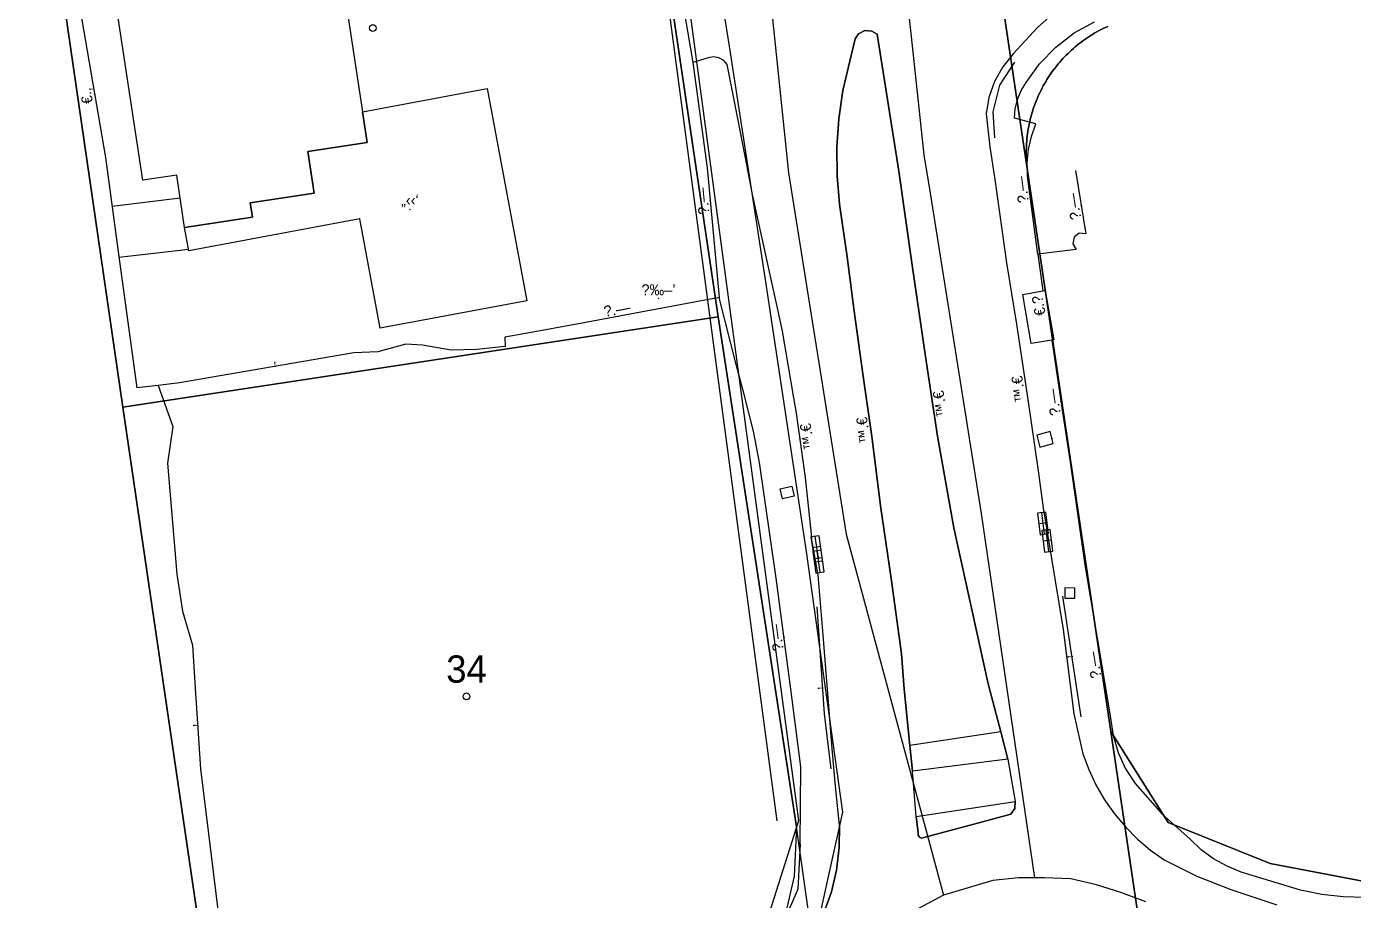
# Model space of a CAD drawing. Header units: metres. Extents: x 218299 to 220222, y 572714 to 574340.
# Drawn here: x 218741.4 to 218838.6, y 572831.2 to 572895.3 of the extents above; entities that cross this region are included whole.
import ezdxf
from ezdxf.enums import TextEntityAlignment as Align

# ---------------------------------------------------------------- set-up
doc = ezdxf.new("R2010")
doc.units = ezdxf.units.M
doc.header["$MEASUREMENT"] = 0
for name, color, linetype in [('1601', 44, 'LANDBORDER'), ('1602', 44, 'Continuous'), ('1603', 44, 'Continuous'), ('6011', 10, 'Continuous'), ('6081', 1, 'CABLEUNDEXIST03'), ('A_POINTS', 2, 'Continuous'), ('M2200', 253, 'Continuous'), ('M2207', 253, 'Continuous'), ('M2211', 253, 'Continuous'), ('M2401', 7, 'Continuous'), ('M2404', 7, 'Continuous'), ('M2407', 253, 'Continuous'), ('M2408', 253, 'Continuous'), ('M2420', 253, 'Continuous'), ('M2601', 253, 'Continuous'), ('M2602', 253, 'Continuous'), ('M2605', 253, 'Continuous'), ('M2612', 253, 'Continuous'), ('M2804', 253, 'Continuous'), ('M4903', 253, 'Continuous'), ('M5250', 253, 'Continuous')]:
    doc.layers.add(name, color=color, linetype=linetype)
doc.styles.add('HEBTXT', font='HEBTXT')
doc.styles.add('MAVAT_HEBTXT', font='HEBTXT')
doc.linetypes.add('CABLEUNDEXIST03', pattern='A,3.5,[222,elecad.shx,S=0.01,R=0,X=0,Y=0],1.5', length=5)
doc.linetypes.add('LANDBORDER', pattern='A,6.25,[208,elecad.shx,S=0.02,R=0,X=-0.6,Y=0],12.5,[208,elecad.shx,S=0.02,R=180,X=0.6,Y=0],6.25', length=25)

# ---------------------------------------------------------------- blocks, each defined once
blk = doc.blocks.new('1603')
at = {"layer": 'A_POINTS'}
blk.add_circle((0, 0), 0.25, dxfattribs=at)
at = {"color": 0, "style": 'HEBTXT'}
blk.add_attdef('PARCEL_NUM', text='', height=2, dxfattribs=at).set_placement((0, 1), align=Align.CENTER)
at = {"color": 0, "style": 'HEBTXT', "flags": 1}
blk.add_attdef('LOT_NUM', text='', height=2, dxfattribs=at).set_placement((0, -2.5), align=Align.CENTER)
blk = doc.blocks.new('M2404')
blk.add_circle((0, 0), 0.025)
at = {"style": 'MAVAT_HEBTXT'}
blk.add_attdef('NAME', text='', height=0.8, dxfattribs=at).set_placement((0, 1.59), align=Align.MIDDLE)
blk = doc.blocks.new('M2804')
blk.add_circle((0, 0), 0.025)
at = {"style": 'MAVAT_HEBTXT'}
blk.add_attdef('NAME', text='', height=0.8, dxfattribs=at).set_placement((0, 1.59), align=Align.MIDDLE)
blk = doc.blocks.new('M2601')
blk.add_circle((0, 0), 0.025)
at = {"style": 'MAVAT_HEBTXT'}
blk.add_attdef('NAME', text='', height=0.8, dxfattribs=at).set_placement((0, 1.59), align=Align.MIDDLE)
blk = doc.blocks.new('M2602')
blk.add_circle((0, 0), 0.025)
at = {"style": 'MAVAT_HEBTXT'}
blk.add_attdef('NAME', text='', height=0.8, dxfattribs=at).set_placement((0, 1.59), align=Align.MIDDLE)
blk = doc.blocks.new('M2605')
blk.add_circle((0, 0), 0.025)
at = {"style": 'MAVAT_HEBTXT'}
blk.add_attdef('NAME', text='', height=0.8, dxfattribs=at).set_placement((0, 1.59), align=Align.MIDDLE)
blk = doc.blocks.new('M2207')
blk.add_circle((0, 0), 0.025)
at = {"style": 'MAVAT_HEBTXT'}
blk.add_attdef('NAME', text='', height=0.8, dxfattribs=at).set_placement((0, 1.59), align=Align.MIDDLE)
blk = doc.blocks.new('M2211')
blk.add_circle((0, 0), 0.025)
at = {"style": 'MAVAT_HEBTXT'}
blk.add_attdef('NAME', text='', height=0.8, dxfattribs=at).set_placement((0, 1.59), align=Align.MIDDLE)
blk = doc.blocks.new('M5250')
blk.add_circle((0, 0), 0.025)
at = {"style": 'MAVAT_HEBTXT'}
blk.add_attdef('NAME', text='', height=0.8, dxfattribs=at).set_placement((0, 1.25), align=Align.MIDDLE)
blk = doc.blocks.new('M4903')
blk.add_lwpolyline([(-1.6, -0.59), (1.6, -0.59), (1.6, 0.62), (-1.6, 0.62)], close=True)
for points in [[(-1.57, 0), (1.57, 0)], [(0, 0.62), (0, -0.59)]]:
    blk.add_lwpolyline(points)
at = {"style": 'MAVAT_HEBTXT', "flags": 1}
for tag, p in [('MARK', (0, 1.87)), ('IL', (0, -6.97))]:
    blk.add_attdef(tag, text='', height=0.8, dxfattribs=at).set_placement(p, align=Align.MIDDLE)
at = {"style": 'MAVAT_HEBTXT'}
for tag, p in [('HEIGHT', (0, -1.84)), ('NAME', (0, -4.41))]:
    blk.add_attdef(tag, text='', height=0.8, dxfattribs=at).set_placement(p, align=Align.MIDDLE)
blk = doc.blocks.new('111')
at = {"layer": 'M2200'}
blk.add_polyline3d([(218764.756, 572897.382, 563.84), (218766.028, 572888.999, 562.42), (218766.369, 572886.751, 562.04), (218766.369, 572886.751, 562.04), (218762.022, 572886.092, 561.68), (218762.482, 572883.057, 561.68), (218762.482, 572883.057, 561.68), (218757.796, 572882.347, 561.5), (218757.796, 572882.347, 561.5), (218757.955, 572881.294, 561.5), (218757.955, 572881.294, 561.5), (218752.986, 572880.541, 560.96), (218752.404, 572884.374, 561.14), (218749.923, 572883.998, 559.34), (218747.825, 572897.834, 558.8)], dxfattribs=at)
at = {"layer": 'M2207'}
blk.add_polyline3d([(218766.028, 572888.999, 560.06), (218775.149, 572890.706, 560.06), (218778.059, 572875.153, 560.78), (218767.325, 572873.144, 561.5), (218765.823, 572881.171, 561.68), (218753.306, 572878.828, 560.96), (218752.986, 572880.541, 560.96), (218754.581, 572880.783, 561.133), (218757.955, 572881.294, 561.32), (218757.796, 572882.347, 561.32), (218762.482, 572883.057, 561.5), (218762.022, 572886.092, 561.68), (218766.369, 572886.751, 561.95)], close=True, dxfattribs=at)
at = {"layer": 'M2211'}
blk.add_polyline3d([(218816.051, 572875.91, 559.34), (218816.051, 572875.91, 559.34), (218816.665, 572872.308, 559.34), (218816.527, 572872.284, 559.355), (218815.013, 572872.027, 559.52), (218814.399, 572875.629, 559.52), (218815.874, 572875.88, 559.359), (218816.051, 572875.91, 559.34)], close=True, dxfattribs=at)
at = {"layer": 'M2401'}
for points in [[(218799.817, 572830.309, 557.655), (218800.376, 572831.848, 557.548), (218800.759, 572833.454, 557.481), (218800.957, 572835.095, 557.457), (218800.969, 572836.736, 557.295), (218800.673, 572839.6, 557.295), (218800.438, 572842.339, 557.34), (218800.123, 572846.384, 557.295), (218799.769, 572850.659, 557.205), (218799.409, 572855.069, 557.115), (218798.949, 572857.633, 557.115), (218798.929, 572858.065, 557.115), (218798.473, 572862.225, 556.935), (218797.812, 572866.931, 556.845), (218797.621, 572868.057, 556.828), (218796.793, 572872.942, 556.755), (218796.666, 572873.526, 556.744), (218795.678, 572878.07, 556.665), (218795.604, 572878.403, 556.652), (218794.6, 572882.941, 556.485), (218794.178, 572885.111, 556.45), (218793.519, 572888.508, 556.395), (218792.741, 572892.468, 556.395), (218792.494, 572892.764, 556.395), (218792.138, 572892.969, 556.395), (218791.732, 572893.033, 556.395), (218791.354, 572892.957, 556.395), (218790.225, 572892.62, 556.575)], [(218817.434, 572896.917, 556.575), (218815.477, 572895.171, 556.575), (218813.693, 572893.25, 556.575), (218812.928, 572892.305, 556.641), (218812.326, 572891.228, 556.679), (218811.917, 572890.062, 556.687), (218811.715, 572888.862, 556.665), (218811.979, 572886.443, 556.665), (218812.362, 572884.04, 556.665), (218813.212, 572877.947, 556.755), (218813.934, 572873.455, 556.845), (218814.764, 572867.926, 557.025), (218815.531, 572862.705, 557.115), (218815.884, 572859.991, 557.025), (218817.348, 572851.079, 557.205), (218818.149, 572844.9, 557.385), (218818.792, 572841.958, 557.385), (218819.227, 572840.808, 557.449), (218819.763, 572839.686, 557.503), (218820.395, 572838.605, 557.545), (218821.119, 572837.577, 557.574), (218821.926, 572836.613, 557.591), (218822.809, 572835.723, 557.595), (218823.756, 572834.916, 557.586), (218824.755, 572834.198, 557.565), (218827.142, 572832.996, 557.735), (218829.635, 572832.018, 557.745), (218833.002, 572830.915, 557.745)]]:
    blk.add_polyline3d(points, dxfattribs=at)
blk.add_polyline3d([(218813.302, 572841.584, 557.385), (218813.851, 572838.469, 557.565), (218813.827, 572837.959, 557.565), (218813.517, 572837.554, 557.565), (218810.539, 572836.748, 557.565), (218807.16, 572835.834, 557.565), (218806.987, 572835.788, 557.565), (218806.82, 572835.854, 557.565), (218806.724, 572836.005, 557.565), (218806.736, 572836.185, 557.565), (218806.582, 572837.384, 557.385), (218806.308, 572840.703, 557.385), (218806.12, 572842.583, 557.508), (218805.707, 572846.707, 557.385), (218805.507, 572849.292, 557.385), (218804.751, 572854.811, 557.295), (218803.98, 572860.137, 557.205), (218803.36, 572865.04, 557.115), (218802.69, 572869.8, 557.025), (218802.043, 572874.404, 556.935), (218801.52, 572878.376, 556.845), (218800.982, 572882.228, 556.755), (218800.798, 572884.31, 556.757), (218800.775, 572886.406, 556.743), (218800.915, 572888.497, 556.712), (218801.214, 572890.565, 556.665), (218802.119, 572894.343, 556.575), (218802.373, 572894.719, 556.575), (218802.833, 572894.955, 556.575), (218803.349, 572894.923, 556.575), (218803.732, 572894.682, 556.575), (218805.314, 572884.654, 556.755), (218806.292, 572877.758, 556.845), (218807.261, 572871.09, 557.025), (218808.139, 572865.251, 557.115), (218809.35, 572858.524, 557.205), (218810.143, 572854.858, 557.385), (218811.872, 572847.105, 557.385), (218812.784, 572843.582, 557.385)], close=True, dxfattribs=at)
at = {"layer": 'M2404'}
for points in [[(218817.434, 572896.917, 556.575), (218815.477, 572895.171, 556.575), (218813.693, 572893.25, 556.575), (218812.928, 572892.305, 556.641), (218812.326, 572891.228, 556.679), (218811.917, 572890.062, 556.687), (218811.715, 572888.862, 556.665), (218811.979, 572886.443, 556.665), (218812.362, 572884.04, 556.665), (218813.212, 572877.947, 556.755), (218813.934, 572873.455, 556.845), (218814.764, 572867.926, 557.025), (218815.531, 572862.705, 557.115), (218815.884, 572859.991, 557.025), (218817.348, 572851.079, 557.205), (218818.149, 572844.9, 557.385), (218818.792, 572841.958, 557.385), (218819.227, 572840.808, 557.449), (218819.763, 572839.686, 557.503), (218820.395, 572838.605, 557.545), (218821.119, 572837.577, 557.574), (218821.926, 572836.613, 557.591), (218822.809, 572835.723, 557.595), (218823.756, 572834.916, 557.586), (218824.755, 572834.198, 557.565), (218827.142, 572832.996, 557.735), (218829.635, 572832.018, 557.745), (218833.002, 572830.915, 557.745)], [(218813.302, 572841.584, 557.385), (218812.784, 572843.582, 557.385), (218811.872, 572847.105, 557.385), (218810.143, 572854.858, 557.385), (218809.35, 572858.524, 557.205), (218808.139, 572865.251, 557.115), (218807.261, 572871.09, 557.025), (218806.292, 572877.758, 556.845), (218805.314, 572884.654, 556.755), (218803.732, 572894.682, 556.575), (218803.349, 572894.923, 556.575), (218802.833, 572894.955, 556.575), (218802.373, 572894.719, 556.575), (218802.119, 572894.343, 556.575), (218801.214, 572890.565, 556.665), (218800.915, 572888.497, 556.712), (218800.775, 572886.406, 556.743), (218800.798, 572884.31, 556.757), (218800.982, 572882.228, 556.755), (218801.52, 572878.376, 556.845), (218802.043, 572874.404, 556.935), (218802.69, 572869.8, 557.025), (218803.36, 572865.04, 557.115), (218803.98, 572860.137, 557.205), (218804.751, 572854.811, 557.295), (218805.507, 572849.292, 557.385), (218805.707, 572846.707, 557.385), (218806.12, 572842.583, 557.508), (218806.308, 572840.703, 557.565)], [(218800.673, 572839.6, 557.34), (218800.438, 572842.339, 557.34), (218800.123, 572846.384, 557.295), (218799.769, 572850.659, 557.205), (218799.409, 572855.069, 557.115), (218798.949, 572857.633, 557.115), (218798.929, 572858.065, 557.115), (218798.473, 572862.225, 556.935), (218797.812, 572866.931, 556.845), (218797.621, 572868.057, 556.828), (218796.793, 572872.942, 556.755), (218796.666, 572873.526, 556.744), (218795.678, 572878.07, 556.665), (218795.604, 572878.403, 556.652), (218794.6, 572882.941, 556.485), (218794.178, 572885.111, 556.45), (218793.519, 572888.508, 556.395), (218792.741, 572892.468, 556.395), (218792.494, 572892.764, 556.395), (218792.138, 572892.969, 556.395), (218791.732, 572893.033, 556.395), (218791.354, 572892.957, 556.395), (218790.225, 572892.62, 556.575)], [(218806.582, 572837.384, 557.565), (218806.736, 572836.185, 557.565), (218806.724, 572836.005, 557.565), (218806.82, 572835.854, 557.565), (218806.987, 572835.788, 557.565), (218807.16, 572835.834, 557.565), (218810.539, 572836.748, 557.565), (218813.517, 572837.554, 557.565), (218813.827, 572837.959, 557.565), (218813.851, 572838.469, 557.565)], [(218800.969, 572836.736, 557.475), (218800.957, 572835.095, 557.457), (218800.759, 572833.454, 557.481), (218800.376, 572831.848, 557.548), (218799.817, 572830.309, 557.655), (218799.207, 572829.018, 557.729), (218798.461, 572827.776, 557.797), (218797.585, 572826.602, 557.857), (218796.589, 572825.518, 557.909), (218795.488, 572824.54, 557.951), (218794.299, 572823.682, 557.983), (218793.043, 572822.956, 558.004), (218791.741, 572822.367, 558.015)]]:
    blk.add_polyline3d(points, dxfattribs=at)
at = {"layer": 'M2407'}
for points in [[(218747.667, 572882.089, 557.527), (218752.658, 572882.703, 557.622)], [(218753.289, 572878.923, 557.514), (218748.165, 572878.343, 557.54)], [(218812.784, 572843.582, 557.385), (218806.12, 572842.583, 557.508)]]:
    blk.add_polyline3d(points, dxfattribs=at)
at = {"layer": 'M2408'}
for points in [[(218815.355, 572888.127, 556.62), (218813.798, 572888.536, 556.62), (218813.849, 572889.226, 556.62), (218814.011, 572889.909, 556.62), (218814.278, 572890.557, 556.62), (218814.641, 572891.147, 556.62), (218815.622, 572892.523, 556.62), (218816.811, 572893.751, 556.62), (218818.17, 572894.787, 556.62), (218819.652, 572895.6, 556.62)], [(218882.422, 572843.864, 558.285), (218882.111, 572842.386, 558.285), (218881.614, 572840.947, 558.285), (218880.939, 572839.582, 558.285), (218880.106, 572838.322, 558.285), (218879.64, 572837.764, 558.285), (218879.08, 572837.286, 558.285), (218878.447, 572836.909, 558.285), (218877.769, 572836.647, 558.285), (218873.949, 572836.015, 558.285), (218869.534, 572835.359, 558.285), (218859.662, 572833.799, 558.105), (218848.691, 572832.607, 557.925), (218841.049, 572831.519, 557.925), (218839.47, 572831.44, 557.925), (218837.884, 572831.491, 557.925), (218836.308, 572831.673, 557.925), (218834.758, 572831.983, 557.925), (218830.403, 572833.309, 557.745), (218829.366, 572833.728, 557.745), (218828.381, 572834.276, 557.745), (218827.471, 572834.941, 557.745), (218826.656, 572835.707, 557.745)], [(218813.302, 572841.584, 557.385), (218806.308, 572840.703, 557.565)], [(218806.582, 572837.384, 557.565), (218806.582, 572837.384, 557.565), (218813.851, 572838.469, 557.565), (218813.851, 572838.469, 557.565)]]:
    blk.add_polyline3d(points, dxfattribs=at)
at = {"layer": 'M2420', "linetype": 'Continuous', "lineweight": -3}
for points in [[(218777.659, 573030.958), (218778.506, 573021.354), (218783.739, 572975.184), (218784.361, 572970.716), (218791.525, 572930.435), (218795.316, 572901.696), (218795.937, 572896.981), (218796.257, 572893.931), (218797.241, 572884.535), (218801.467, 572858.054), (218808.59, 572831.62)], [(218787.415, 573031.679), (218788.424, 573022.694), (218793.661, 572976.436), (218794.239, 572972.284), (218801.35, 572932.397), (218801.495, 572931.34), (218805.352, 572902.37), (218805.821, 572898.08), (218806.211, 572894.511), (218807.159, 572885.845), (218807.606, 572883.04), (218811.353, 572859.565), (218815.248, 572832.88)], [(218823.41, 572831.12), (218821.59, 572831.81), (218819.8, 572832.38), (218817.91, 572832.81), (218816, 572832.88), (218815.248, 572832.88), (218814.09, 572832.88), (218812.2, 572832.69), (218808.59, 572831.62), (218805.2, 572829.81)]]:
    blk.add_lwpolyline(points, dxfattribs=at)
at = {"layer": 'M2601'}
for points in [[(218813.789, 572892.646, 557.52), (218812.691, 572890.953, 557.52), (218812.204, 572889.016, 557.61), (218812.339, 572887.102, 557.61)], [(218776.46, 572872.499, 558.87), (218776.484, 572871.811, 558.87), (218774.376, 572871.594, 559.05), (218772.524, 572871.544, 558.87), (218770.417, 572871.897, 558.87), (218769.19, 572871.983, 558.87), (218767.132, 572871.417, 559.05), (218765.387, 572871.336, 559.23), (218752.603, 572869.153, 559.05), (218751.044, 572868.963, 558.961), (218749.482, 572868.772, 558.871)], [(218751.044, 572868.963, 560.31), (218752.121, 572865.951, 560.31), (218751.742, 572863.264, 560.67), (218752.407, 572855.142, 560.67), (218752.828, 572852.41, 560.49), (218753.557, 572849.937, 560.49), (218753.769, 572846.774, 560.49), (218754.152, 572840.871, 560.67), (218754.927, 572834.511, 560.67), (218755.759, 572827.748, 560.67), (218756.398, 572822.143, 560.85), (218757.013, 572818.945, 560.673)], [(218818.676, 572844.689, 558.735), (218817.341, 572853.507, 558.555)], [(218799.312, 572852.74, 558.15), (218799.838, 572844.897, 558.33), (218800.347, 572840.856, 558.33)]]:
    blk.add_polyline3d(points, dxfattribs=at)
at = {"layer": 'M2602'}
blk.add_polyline3d([(218743.02, 572911.697, 558.51), (218743.719, 572907.322, 558.51), (218745.452, 572895.74, 558.51), (218747.194, 572885.657, 558.51), (218748.134, 572878.566, 558.51), (218749.482, 572868.772, 558.69)], dxfattribs=at)
at = {"layer": 'M2605'}
for points in [[(218790.225, 572892.62, 556.71), (218791.245, 572885.081, 556.885)], [(218815.502, 572878.576, 557.205), (218815.035, 572882.072, 557.025), (218814.748, 572884.29, 557.025), (218814.731, 572885.266, 557.025), (218814.828, 572886.244, 557.025), (218815.038, 572887.204, 557.025), (218815.355, 572888.127, 557.025)], [(218791.245, 572885.081, 556.885), (218791.271, 572884.89, 556.89), (218792.162, 572875.39, 557.07)], [(218818.273, 572884.712, 557.736), (218819.013, 572880.07, 557.916), (218818.533, 572880.104, 557.916), (218818.153, 572879.811, 557.916), (218818.064, 572879.339, 557.916), (218818.312, 572878.927, 557.916), (218815.502, 572878.576, 557.826), (218815.502, 572878.576, 557.826), (218815.874, 572875.88, 557.826)], [(218793.974, 572868.294, 557.43), (218793.41, 572870.502, 557.43), (218792.162, 572875.39, 557.43), (218792.162, 572875.39, 557.43), (218782.116, 572873.514, 557.61), (218777.829, 572872.745, 557.61)], [(218777.829, 572872.745, 557.61), (218776.46, 572872.499, 557.61)], [(218816.527, 572872.284, 557.736), (218817.312, 572867.005, 557.736), (218817.882, 572863.33, 557.745)], [(218794.658, 572865.615, 557.43), (218793.974, 572868.294, 557.43)], [(218798.076, 572835.36, 558.51), (218798.137, 572841.015, 558.51), (218797.406, 572846.706, 558.51), (218796.33, 572854.843, 558.51), (218795.112, 572863.315, 558.51), (218794.658, 572865.615, 558.51), (218794.658, 572865.615, 558.51)], [(218817.882, 572863.33, 557.745), (218818.952, 572855.823, 557.925), (218820.283, 572847.827, 557.925), (218820.818, 572844.578, 557.925), (218821.017, 572843.305, 557.925), (218821.393, 572842.059, 557.925), (218821.937, 572840.877, 557.925), (218822.633, 572839.792, 557.925), (218824.624, 572837.54, 557.925), (218826.656, 572835.707, 557.925), (218826.656, 572835.707, 557.925)], [(218798.076, 572835.36, 558.51), (218797.925, 572832.056, 558.6), (218797.384, 572830.814, 558.697), (218796.699, 572829.633, 558.761), (218795.882, 572828.537, 558.788), (218794.952, 572827.548, 558.78), (218794.346, 572827.041, 558.78), (218793.062, 572826.241, 558.78), (218791.018, 572824.853, 558.78), (218789.729, 572824.249, 558.69)]]:
    blk.add_polyline3d(points, dxfattribs=at)
at = {"layer": 'M2612'}
blk.add_polyline3d([(218787.437, 572909, 558.87), (218787.437, 572909, 558.87), (218788.218, 572904.412, 558.769), (218790.225, 572892.62, 558.51)], dxfattribs=at)
at = {"layer": 'M5250'}
for points in [[(218816.401, 572865.571, 556.98), (218815.423, 572865.308, 556.98), (218815.655, 572864.445, 556.98), (218816.634, 572864.709, 556.98), (218816.401, 572865.571, 556.98)], [(218797.485, 572861.575, 556.98), (218797.649, 572860.846, 556.98), (218796.794, 572860.653, 556.98), (218796.629, 572861.382, 556.98), (218797.485, 572861.575, 556.98)], [(218818.214, 572854.115, 557.315), (218817.488, 572854.118, 557.315), (218817.485, 572853.369, 557.315), (218818.211, 572853.366, 557.315), (218818.214, 572854.115, 557.315)]]:
    blk.add_polyline3d(points, dxfattribs=at)
at = {"layer": 'M2207'}
ref = blk.add_blockref('M2207', (218769.49, 572881.849), dxfattribs=dict(at, xscale=0.5, yscale=0.5, zscale=0.5))
ref.add_attrib('NAME', '„‹‹‘', dxfattribs={"layer": '0', "height": 0.8, "style": 'MAVAT_HEBTXT'}).set_placement((218769.49, 572882.474), align=Align.MIDDLE)
at = {"layer": 'M2211'}
ref = blk.add_blockref('M2211', (218816.383, 572873.96), dxfattribs=dict(at, xscale=0.5, yscale=0.5, zscale=0.5))
ref.add_attrib('NAME', '€.\x9a', dxfattribs={"layer": '0', "height": 0.8, "rotation": 99.66631, "style": 'MAVAT_HEBTXT'}).set_placement((218815.563, 572874.804), align=Align.MIDDLE)
at = {"layer": 'M2404'}
ref = blk.add_blockref('M2404', (218814.639, 572868.759), dxfattribs=dict(at, xscale=0.5, yscale=0.5, zscale=0.5))
ref.add_attrib('NAME', '™.€', dxfattribs={"layer": '0', "height": 0.8, "rotation": 98.53411, "style": 'MAVAT_HEBTXT'}).set_placement((218814.095, 572868.677), align=Align.MIDDLE)
ref = blk.add_blockref('M2404', (218807.8, 572867.504), dxfattribs=dict(at, xscale=0.5, yscale=0.5, zscale=0.5))
ref.add_attrib('NAME', '™.€', dxfattribs={"layer": '0', "height": 0.8, "rotation": 99.33166, "style": 'MAVAT_HEBTXT'}).set_placement((218808.343, 572867.593), align=Align.MIDDLE)
ref = blk.add_blockref('M2404', (218803.261, 572865.743), dxfattribs=dict(at, xscale=0.5, yscale=0.5, zscale=0.5))
ref.add_attrib('NAME', '™.€', dxfattribs={"layer": '0', "height": 0.8, "rotation": 98.00883, "style": 'MAVAT_HEBTXT'}).set_placement((218802.717, 572865.666), align=Align.MIDDLE)
ref = blk.add_blockref('M2404', (218798.068, 572865.106), dxfattribs=dict(at, xscale=0.5, yscale=0.5, zscale=0.5))
ref.add_attrib('NAME', '™.€', dxfattribs={"layer": '0', "height": 0.8, "rotation": 99.61458, "style": 'MAVAT_HEBTXT'}).set_placement((218798.61, 572865.198), align=Align.MIDDLE)
at = {"layer": 'M2601'}
ref = blk.add_blockref('M2601', (218759.627, 572870.352), dxfattribs=dict(at, xscale=0.5, yscale=0.5, zscale=0.5))
ref.add_attrib('NAME', '‚', dxfattribs={"layer": '0', "height": 0.8, "rotation": 9.68935, "style": 'MAVAT_HEBTXT'}).set_placement((218759.534, 572870.895), align=Align.MIDDLE)
ref = blk.add_blockref('M2601', (218818.008, 572849.098), dxfattribs=dict(at, xscale=0.5, yscale=0.5, zscale=0.5))
ref.add_attrib('NAME', '‚', dxfattribs={"layer": '0', "height": 0.8, "rotation": 98.60884, "style": 'MAVAT_HEBTXT'}).set_placement((218817.465, 572849.016), align=Align.MIDDLE)
ref = blk.add_blockref('M2601', (218799.711, 572846.788), dxfattribs=dict(at, xscale=0.5, yscale=0.5, zscale=0.5))
ref.add_attrib('NAME', '‚', dxfattribs={"layer": '0', "height": 0.8, "rotation": 93.83228, "style": 'MAVAT_HEBTXT'}).set_placement((218799.162, 572846.751), align=Align.MIDDLE)
ref = blk.add_blockref('M2601', (218753.945, 572844.06), dxfattribs=dict(at, xscale=0.5, yscale=0.5, zscale=0.5))
ref.add_attrib('NAME', '‚', dxfattribs={"layer": '0', "height": 0.8, "rotation": 93.7056, "style": 'MAVAT_HEBTXT'}).set_placement((218753.396, 572844.025), align=Align.MIDDLE)
at = {"layer": 'M2602'}
ref = blk.add_blockref('M2602', (218746.4, 572890.255), dxfattribs=dict(at, xscale=0.5, yscale=0.5, zscale=0.5))
ref.add_attrib('NAME', '€.‚', dxfattribs={"layer": '0', "height": 0.8, "rotation": 99.80609, "style": 'MAVAT_HEBTXT'}).set_placement((218745.858, 572890.162), align=Align.MIDDLE)
at = {"layer": 'M2605'}
ref = blk.add_blockref('M2605', (218814.867, 572883.373), dxfattribs=dict(at, xscale=0.5, yscale=0.5, zscale=0.5))
ref.add_attrib('NAME', '\x9a.—', dxfattribs={"layer": '0', "height": 0.8, "rotation": 97.37694, "style": 'MAVAT_HEBTXT'}).set_placement((218814.321, 572883.302), align=Align.MIDDLE)
ref = blk.add_blockref('M2605', (218791.494, 572882.507), dxfattribs=dict(at, xscale=0.5, yscale=0.5, zscale=0.5))
ref.add_attrib('NAME', '\x9a.—', dxfattribs={"layer": '0', "height": 0.8, "rotation": 95.36097, "style": 'MAVAT_HEBTXT'}).set_placement((218790.947, 572882.455), align=Align.MIDDLE)
ref = blk.add_blockref('M2605', (218818.682, 572882.148), dxfattribs=dict(at, xscale=0.5, yscale=0.5, zscale=0.5))
ref.add_attrib('NAME', '\x9a.—', dxfattribs={"layer": '0', "height": 0.8, "rotation": 99.0504, "style": 'MAVAT_HEBTXT'}).set_placement((218818.139, 572882.062), align=Align.MIDDLE)
ref = blk.add_blockref('M2605', (218784.768, 572874.009), dxfattribs=dict(at, xscale=0.5, yscale=0.5, zscale=0.5))
ref.add_attrib('NAME', '\x9a.—', dxfattribs={"layer": '0', "height": 0.8, "rotation": 10.57661, "style": 'MAVAT_HEBTXT'}).set_placement((218784.667, 572874.549), align=Align.MIDDLE)
ref = blk.add_blockref('M2605', (218817.193, 572867.805), dxfattribs=dict(at, xscale=0.5, yscale=0.5, zscale=0.5))
ref.add_attrib('NAME', '\x9a.—', dxfattribs={"layer": '0', "height": 0.8, "rotation": 98.4579, "style": 'MAVAT_HEBTXT'}).set_placement((218816.649, 572867.724), align=Align.MIDDLE)
ref = blk.add_blockref('M2605', (218796.9, 572850.532), dxfattribs=dict(at, xscale=0.5, yscale=0.5, zscale=0.5))
ref.add_attrib('NAME', '\x9a.—', dxfattribs={"layer": '0', "height": 0.8, "rotation": 97.53085, "style": 'MAVAT_HEBTXT'}).set_placement((218796.355, 572850.46), align=Align.MIDDLE)
ref = blk.add_blockref('M2605', (218820.162, 572848.555), dxfattribs=dict(at, xscale=0.5, yscale=0.5, zscale=0.5))
ref.add_attrib('NAME', '\x9a.—', dxfattribs={"layer": '0', "height": 0.8, "rotation": 99.44608, "style": 'MAVAT_HEBTXT'}).set_placement((218819.619, 572848.464), align=Align.MIDDLE)
at = {"layer": 'M2804'}
ref = blk.add_blockref('M2804', (218787.707, 572875.342, 564.9), dxfattribs=dict(at, xscale=0.5, yscale=0.5, zscale=0.5))
ref.add_attrib('NAME', '\x8d‰–’', dxfattribs={"layer": '0', "height": 0.8, "style": 'MAVAT_HEBTXT'}).set_placement((218787.707, 572875.967, 564.9), align=Align.MIDDLE)
at = {"layer": 'M4903'}
for p, xscale, yscale, zscale, rotation in [((218815.873, 572858.851, 556.98), 0.4999999999999998, 0.4999999999999998, 0.4999999999999998, 277.4966733578228), ((218799.284, 572857.107, 556.98), 0.5, 0.5, 0.5, 278.4966733578228), ((218816.191, 572857.581, 556.98), 0.4999999999999993, 0.4999999999999993, 0.4999999999999993, 277.28218790343), ((218799.425, 572856.046, 556.98), 0.4999999999999994, 0.4999999999999994, 0.4999999999999994, 278.0323828556565)]:
    blk.add_blockref('M4903', p, dxfattribs=dict(at, xscale=xscale, yscale=yscale, zscale=zscale, rotation=rotation))
at = {"layer": 'M5250', "xscale": 0.5, "yscale": 0.5, "zscale": 0.5}
for p, rotation in [((218816.537, 572865.066, 556.98), 355.0078316834655), ((218818.213, 572853.802, 557.315), 6.824255721729442)]:
    blk.add_blockref('M5250', p, dxfattribs=dict(at, rotation=rotation))
blk.add_blockref('M5250', (218796.794, 572860.653, 556.98), dxfattribs=at)

msp = doc.modelspace()

# ---------------------------------------------------------------- linework, layer by layer
at = {"layer": '1601'}
for points in [[(218826.5159, 572791.1824), (218825.783, 572810.2869), (218820.86, 572843.61), (218814.75, 572884.67), (218809.4658, 572920.1169), (218809.44, 572920.29), (218798.65, 572992.7), (218797.16, 573002.71), (218794.1301, 573015.6506), (218792.1773, 573028.5919), (218788.8683, 573051.1248), (218801.0406, 573053.2139), (218894.6999, 573083.1114), (218942.3085, 573099.352), (219073.0976, 573143.3017)], [(218524.6647, 573071.9174), (218533.0708, 573070.1451), (218552.3749, 573066.3086), (218571.2063, 573063.0611), (218591.1102, 573060.1461), (218672.3329, 573051.3442), (218692.4177, 573049.4343), (218712.1577, 573047.4102), (218731.5038, 573046.3355), (218749.5997, 573046.4787), (218766.1582, 573047.7202), (218788.8683, 573051.1248), (218792.1773, 573028.5919), (218794.1301, 573015.6506), (218797.16, 573002.71), (218798.65, 572992.7), (218809.44, 572920.29), (218809.4658, 572920.1169), (218814.75, 572884.67), (218820.86, 572843.61), (218825.783, 572810.2869), (218802.9792, 572806.8589), (218702.3189, 572791.6014), (218695.243, 572790.536)]]:
    msp.add_lwpolyline(points, dxfattribs=at)
at = {"layer": '1602'}
for points in [[(218784.748, 572923.4409), (218784.2297, 572926.854), (218782.7429, 572936.1859), (218779.8007, 572956.413), (218779.1448, 572960.3445), (218778.1471, 572966.9148), (218773.3926, 572998.2285), (218776.3348, 572998.67), (218797.16, 573002.71), (218798.65, 572992.7), (218809.44, 572920.29), (218809.4658, 572920.1169), (218814.75, 572884.67), (218820.86, 572843.61), (218825.783, 572810.2869), (218802.9792, 572806.8589), (218798.8532, 572829.3544), (218797.8077, 572836.6296), (218792.0895, 572873.9846)], [(218784.748, 572923.4409), (218792.0895, 572873.9846), (218748.4537, 572867.3677), (218741.4091, 572915.9441), (218770.3957, 572920.4372), (218770.2592, 572921.3927)], [(218694.03, 572809.6474), (218689.7955, 572811.8083), (218686.7837, 572815.3697), (218685.1791, 572818.0257), (218672.1377, 572905.6302), (218741.4091, 572915.9441), (218748.4537, 572867.3677), (218755.7159, 572817.9133), (218696.6287, 572808.794)], [(218790.4383, 572823.3857), (218787.6084, 572822.516), (218755.7159, 572817.9133), (218748.4537, 572867.3677), (218792.0895, 572873.9846), (218797.8077, 572836.6296), (218797.649, 572833.003), (218796.8489, 572829.5085), (218795.5284, 572827.3165)]]:
    msp.add_lwpolyline(points, close=True, dxfattribs=at)
for points in [[(218820.6197, 572895.2677), (218820.4593, 572895.1937), (218820.3002, 572895.1169), (218820.1424, 572895.0373), (218819.9861, 572894.955), (218819.8312, 572894.87), (218819.6778, 572894.7823), (218819.526, 572894.6919), (218819.3758, 572894.5989), (218819.2273, 572894.5033), (218819.0804, 572894.4051), (218818.9352, 572894.3043), (218818.7919, 572894.2011), (218818.6503, 572894.0953), (218818.5107, 572893.9871), (218818.3729, 572893.8765), (218818.2371, 572893.7635), (218818.1033, 572893.6481), (218817.9715, 572893.5304), (218817.8418, 572893.4105), (218817.7142, 572893.2882), (218817.5888, 572893.1638), (218817.4655, 572893.0372), (218817.3445, 572892.9085), (218817.2258, 572892.7777), (218817.1093, 572892.6448), (218816.9952, 572892.51), (218816.8834, 572892.3731), (218816.7741, 572892.2343), (218816.6672, 572892.0937), (218816.5628, 572891.9512), (218816.4608, 572891.8068), (218816.3615, 572891.6608), (218816.2646, 572891.513), (218816.1704, 572891.3635), (218816.0788, 572891.2125), (218815.9898, 572891.0598), (218815.9035, 572890.9057), (218815.8199, 572890.75), (218815.7391, 572890.5929), (218815.661, 572890.4344), (218815.5857, 572890.2746), (218815.5132, 572890.1135), (218815.4435, 572889.9512), (218815.3766, 572889.7876), (218815.3126, 572889.6229), (218815.2515, 572889.4572), (218815.1933, 572889.2903), (218815.138, 572889.1225), (218815.0857, 572888.9538), (218815.0363, 572888.7842), (218814.9899, 572888.6137), (218814.9464, 572888.4424), (218814.906, 572888.2705), (218814.8685, 572888.0978), (218814.8341, 572887.9245), (218814.8027, 572887.7506), (218814.7744, 572887.5762), (218814.7491, 572887.4014), (218814.7268, 572887.2261), (218814.7076, 572887.0505), (218814.6915, 572886.8745), (218814.6785, 572886.6983), (218814.6685, 572886.5219), (218814.6616, 572886.3454), (218814.6578, 572886.1688), (218814.6571, 572885.9921), (218814.6595, 572885.8154), (218814.6649, 572885.6388), (218814.6734, 572885.4624), (218814.685, 572885.2861), (218814.6997, 572885.11), (218814.7175, 572884.9342), (218814.75, 572884.67), (218809.4658, 572920.1169)], [(218840.59, 572832.4), (218832.52, 572833.92), (218825.04, 572836.94), (218820.86, 572843.61), (218814.75, 572884.67), (218814.7175, 572884.9342), (218814.6997, 572885.11), (218814.685, 572885.2861), (218814.6734, 572885.4624), (218814.6649, 572885.6388), (218814.6595, 572885.8154), (218814.6571, 572885.9921), (218814.6578, 572886.1688), (218814.6616, 572886.3454), (218814.6685, 572886.5219), (218814.6785, 572886.6983), (218814.6915, 572886.8745), (218814.7076, 572887.0505), (218814.7268, 572887.2261), (218814.7491, 572887.4014), (218814.7744, 572887.5762), (218814.8027, 572887.7506), (218814.8341, 572887.9245), (218814.8685, 572888.0978), (218814.906, 572888.2705), (218814.9464, 572888.4424), (218814.9899, 572888.6137), (218815.0363, 572888.7842), (218815.0857, 572888.9538), (218815.138, 572889.1225), (218815.1933, 572889.2903), (218815.2515, 572889.4572), (218815.3126, 572889.6229), (218815.3766, 572889.7876), (218815.4435, 572889.9512), (218815.5132, 572890.1135), (218815.5857, 572890.2746), (218815.661, 572890.4344), (218815.7391, 572890.5929), (218815.8199, 572890.75), (218815.9035, 572890.9057), (218815.9898, 572891.0598), (218816.0788, 572891.2125), (218816.1704, 572891.3635), (218816.2646, 572891.513), (218816.3615, 572891.6608), (218816.4608, 572891.8068), (218816.5628, 572891.9512), (218816.6672, 572892.0937), (218816.7741, 572892.2343), (218816.8834, 572892.3731), (218816.9952, 572892.51), (218817.1093, 572892.6448), (218817.2258, 572892.7777), (218817.3445, 572892.9085), (218817.4655, 572893.0372), (218817.5888, 572893.1638), (218817.7142, 572893.2882), (218817.8418, 572893.4105), (218817.9715, 572893.5304), (218818.1033, 572893.6481), (218818.2371, 572893.7635), (218818.3729, 572893.8765), (218818.5107, 572893.9871), (218818.6503, 572894.0953), (218818.7919, 572894.2011), (218818.9352, 572894.3043), (218819.0804, 572894.4051), (218819.2273, 572894.5033), (218819.3758, 572894.5989), (218819.526, 572894.6919), (218819.6778, 572894.7823), (218819.8312, 572894.87), (218819.9861, 572894.955), (218820.1424, 572895.0373), (218820.3002, 572895.1169), (218820.4593, 572895.1937), (218820.6197, 572895.2677)], [(218865.3719, 572814.7376), (218825.783, 572810.2869), (218820.86, 572843.61), (218825.04, 572836.94), (218832.52, 572833.92), (218840.59, 572832.4), (218882.11, 572838.53), (218911.8672, 572842.9238)]]:
    msp.add_lwpolyline(points, dxfattribs=at)
at = {"layer": '6011'}
for points in [[(218765.1484, 573047.4462), (218773.2198, 572993.8612), (218786.8728, 572908.4235), (218796.3876, 572837.067)], [(218794.2378, 572825.2449), (218798, 572837.09), (218788.391, 572908.5137), (218774.9429, 572994.1928), (218774.6937, 572995.8335)]]:
    msp.add_lwpolyline(points, dxfattribs=at)
at = {"layer": '6081'}
msp.add_lwpolyline([(218959.6262, 572963.5215), (218962.8674, 572961.3728), (218967.1283, 572928.8276), (218912.73, 572922.9085), (218845.7729, 572913.0721), (218791.2363, 572904.1888), (218792.8765, 572893.8189), (218795.5596, 572876.5565), (218798.5289, 572856.8014), (218801.2002, 572837.6874), (218798.78, 572826.793), (218795.518, 572823.274), (218791.941, 572820.464), (218786.995, 572818.4734), (218777.713, 572816.826), (218765.783, 572815.118), (218749.708, 572812.544), (218737.734, 572810.77), (218717.665, 572807.781), (218698.507, 572804.879), (218687.548, 572803.2296)], dxfattribs=at)

# ---------------------------------------------------------------- block references
msp.add_blockref('111', (0, 0))
at = {"layer": '1603'}
for p, values in [((218766.7779, 572895.1376), {'PARCEL_NUM': '33'}), ((218773.6409, 572846.1791), {'PARCEL_NUM': '34'})]:
    msp.add_blockref('1603', p, dxfattribs=at).add_auto_attribs(values)

doc.saveas('drawing.dxf')
